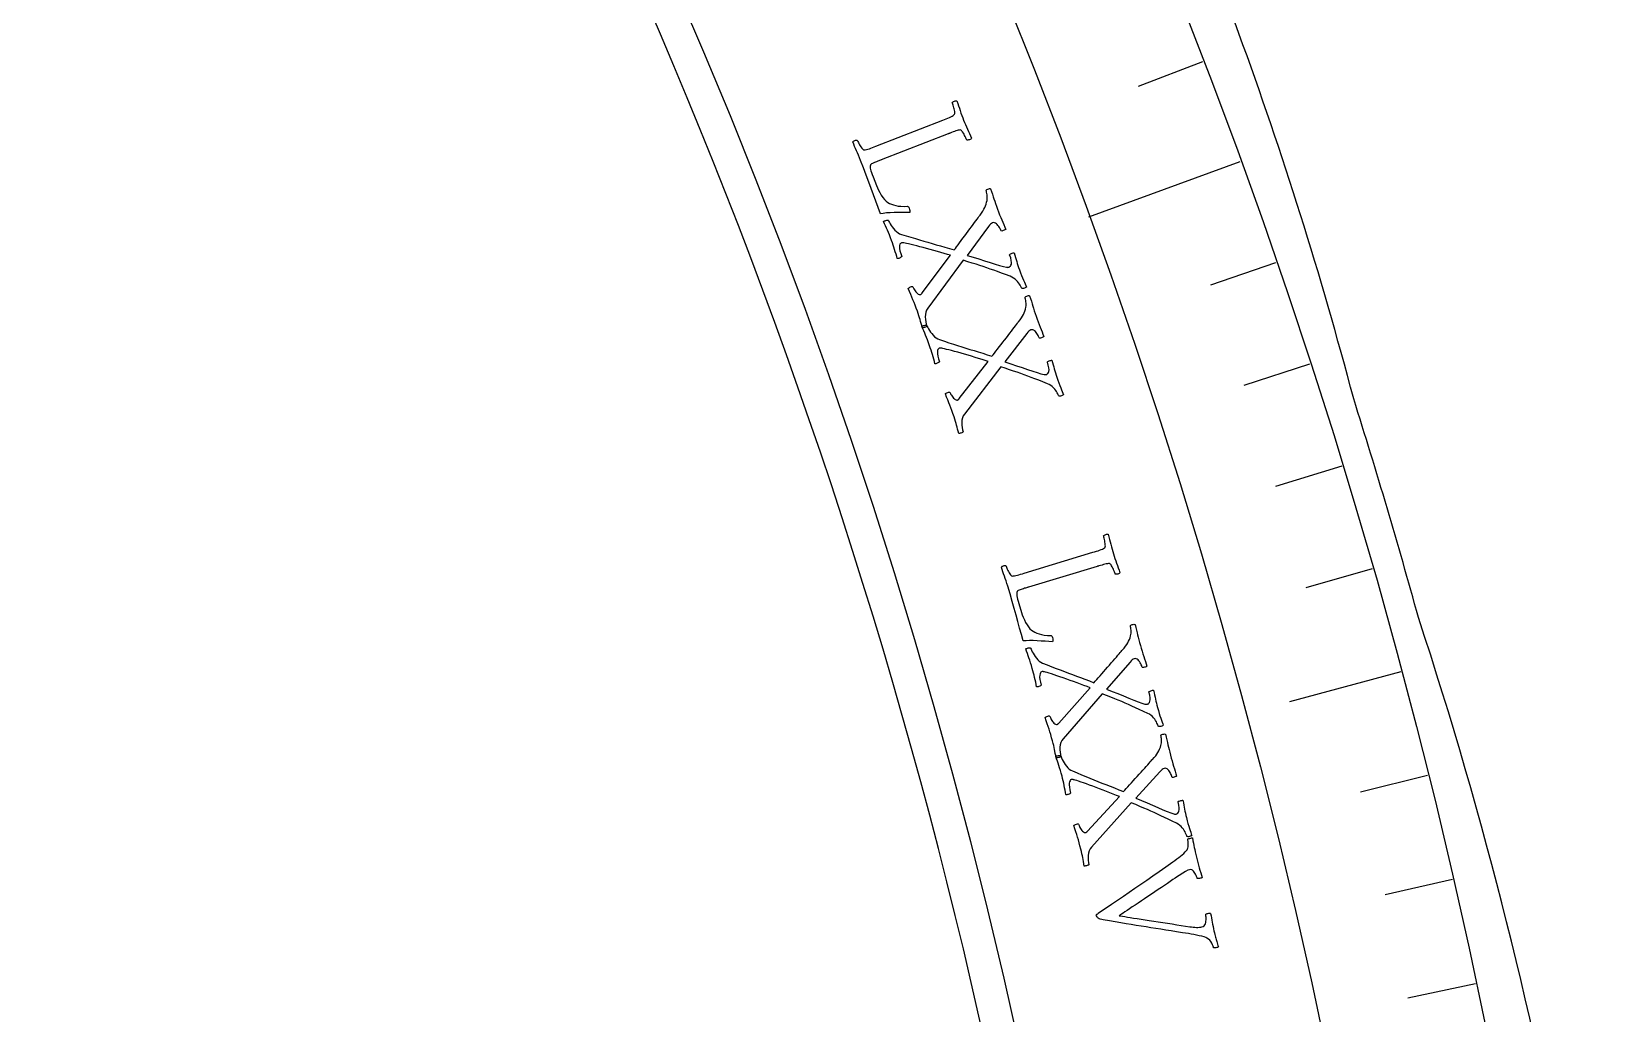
# Model space of a CAD drawing. Header units: millimetres. Extents: x -76 to 76, y -76 to 86.
# Drawn here: x 56.14 to 75.61, y 15.36 to 27.47 of the extents above; entities that cross this region are included whole.
import ezdxf

# ---------------------------------------------------------------- set-up
doc = ezdxf.new("R2010")
doc.units = ezdxf.units.MM
for name, color, linetype in [('CUT_INNER', 6, 'Continuous'), ('CUT_OUTER', 1, 'Continuous'), ('ENGRAVE', 7, 'Continuous'), ('ENGRAVE_FINE', 8, 'Continuous'), ('TEXT', 5, 'Continuous')]:
    doc.layers.add(name, color=color, linetype=linetype)

msp = doc.modelspace()

# ---------------------------------------------------------------- linework, layer by layer
at = {"layer": 'CUT_INNER'}
for centre, radius, start, end in [((0.0001, -0.0002), 69.5399, 92.274707, 357.539245), ((0.0006, 0.0002), 69.5394, 357.538874, 87.725814)]:
    msp.add_arc(centre, radius, start, end, dxfattribs=at)
at = {"layer": 'CUT_OUTER'}
for centre, radius, start, end in [((22.9455, 9.8522), 51.2104, 14.80539, 25.38072), ((0.3681, 0.1103), 75.6158, 15.438981, 17.571434), ((21.7456, 3.2708), 54.2327, 9.97175, 18.23395)]:
    msp.add_arc(centre, radius, start, end, dxfattribs=at)
at = {"layer": 'ENGRAVE'}
for points in [[(71.0524, 25.861), (69.1827, 25.1805)], [(73.036, 19.5699), (71.6632, 19.2021)]]:
    msp.add_lwpolyline(points, dxfattribs=at)
for radius in [75.6124, 73.6227, 69.9276]:
    msp.add_circle((0, 0), radius, dxfattribs=at)
at = {"layer": 'ENGRAVE_FINE'}
for points in [[(70.5903, 27.0971), (69.7942, 26.7915)], [(71.4929, 24.617), (70.6867, 24.3394)], [(71.9117, 23.3655), (71.1007, 23.102)], [(72.3085, 22.1069), (71.493, 21.8576)], [(72.6833, 20.8416), (71.8636, 20.6066)], [(73.3664, 18.2923), (72.539, 18.086)], [(73.6745, 17.0091), (72.8436, 16.8173)], [(73.9601, 15.7207), (73.126, 15.5434)]]:
    msp.add_lwpolyline(points, dxfattribs=at)
at = {"layer": 'TEXT'}
for points in [[(66.6258, 25.8861), (66.6236, 25.8852), (66.6209, 25.8841), (66.6176, 25.8829), (66.6139, 25.8814), (66.6043, 25.8777), (66.5934, 25.8735), (66.581, 25.8687), (66.5674, 25.8633), (66.5534, 25.8578), (66.5401, 25.8522), (66.5275, 25.8466), (66.5156, 25.841), (66.5055, 25.8356), (66.498, 25.8307), (66.4931, 25.8263), (66.491, 25.8223), (66.4887, 25.8095), (66.4883, 25.796), (66.4897, 25.782), (66.4929, 25.7674), (66.4979, 25.7506), (66.5049, 25.7298), (66.5138, 25.7051), (66.5246, 25.6765), (66.5664, 25.5679), (66.5781, 25.5399), (66.5919, 25.5111), (66.6078, 25.4816), (66.6259, 25.4513), (66.6453, 25.4227), (66.6652, 25.3981), (66.6858, 25.3775), (66.7069, 25.361), (66.7277, 25.3489), (66.7508, 25.3383), (66.7761, 25.3293), (66.8037, 25.3218), (66.8342, 25.3163), (66.8683, 25.3131), (66.9061, 25.3123), (66.9476, 25.3139), (66.954, 25.3126), (66.9599, 25.3083), (66.9652, 25.301), (66.97, 25.2906), (66.9755, 25.2739), (66.9783, 25.2596), (66.9785, 25.2478), (66.9761, 25.2384), (66.9303, 25.2374), (66.8831, 25.2365), (66.8344, 25.2357), (66.7842, 25.2351), (66.7354, 25.2337), (66.691, 25.2307), (66.6508, 25.2261), (66.615, 25.2198), (66.5857, 25.2978), (66.5569, 25.3757), (66.5286, 25.4536), (66.5008, 25.5313), (66.472, 25.6114), (66.4407, 25.6962), (66.4068, 25.7857), (66.3705, 25.8798), (66.3576, 25.9124), (66.345, 25.943), (66.3326, 25.9718), (66.3206, 25.9988), (66.3088, 26.0251), (66.2971, 26.052), (66.2856, 26.0796), (66.2743, 26.1078), (66.2777, 26.113), (66.283, 26.1177), (66.2902, 26.1219), (66.2993, 26.1256), (66.3087, 26.1284), (66.317, 26.13), (66.3239, 26.1304), (66.3297, 26.1296), (66.3327, 26.1225), (66.337, 26.1131), (66.3427, 26.1014), (66.3497, 26.0874), (66.3576, 26.0726), (66.366, 26.0583), (66.3748, 26.0447), (66.3842, 26.0316), (66.3932, 26.0206), (66.4012, 26.013), (66.4081, 26.0088), (66.4139, 26.0081), (66.4281, 26.0096), (66.4436, 26.0126), (66.4605, 26.0171), (66.4788, 26.0232), (66.4981, 26.0303), (66.5182, 26.0378), (66.5389, 26.0457), (66.5603, 26.054), (67.3857, 26.3771), (67.4071, 26.3856), (67.4279, 26.3939), (67.448, 26.4021), (67.4674, 26.4102), (67.4854, 26.4184), (67.5012, 26.4267), (67.5148, 26.4351), (67.5263, 26.4437), (67.5308, 26.4485), (67.5332, 26.4565), (67.5336, 26.4676), (67.5319, 26.4817), (67.5289, 26.4975), (67.5254, 26.5136), (67.5214, 26.5298), (67.5168, 26.5463), (67.5123, 26.5616), (67.5084, 26.5742), (67.5051, 26.5842), (67.5024, 26.5916), (67.5061, 26.5961), (67.5114, 26.6006), (67.5185, 26.6051), (67.5273, 26.6095), (67.5365, 26.613), (67.5446, 26.6148), (67.5517, 26.615), (67.5578, 26.6134), (67.5685, 26.583), (67.579, 26.5528), (67.5893, 26.5229), (67.5993, 26.4931), (67.6094, 26.4636), (67.6197, 26.4346), (67.6303, 26.4059), (67.6411, 26.3776), (67.6525, 26.3487), (67.6642, 26.3204), (67.6761, 26.2926), (67.6882, 26.2653), (67.7004, 26.2379), (67.7128, 26.2099), (67.7253, 26.1811), (67.7378, 26.1517), (67.7345, 26.1464), (67.7292, 26.1417), (67.722, 26.1375), (67.7128, 26.1339), (67.7033, 26.1312), (67.6951, 26.1297), (67.6881, 26.1294), (67.6823, 26.1303), (67.6793, 26.1375), (67.675, 26.147), (67.6693, 26.159), (67.6623, 26.1733), (67.6545, 26.1884), (67.6465, 26.203), (67.6384, 26.2168), (67.63, 26.23), (67.6218, 26.2413), (67.614, 26.2492), (67.6067, 26.2539), (67.5997, 26.2552), (67.588, 26.2538), (67.5751, 26.2511), (67.5609, 26.2473), (67.5455, 26.2422), (67.5291, 26.2364), (67.512, 26.2301), (67.4942, 26.2234), (67.4758, 26.2163), (67.4728, 26.2151), (67.4698, 26.214), (67.4669, 26.2128), (67.4639, 26.2117), (67.4609, 26.2105), (67.4579, 26.2094), (67.455, 26.2082), (67.452, 26.2071)], [(68.0595, 25.2783), (68.0729, 25.2428), (68.0861, 25.2089), (68.0991, 25.1767), (68.1119, 25.1461), (68.1245, 25.1164), (68.1368, 25.0869), (68.1489, 25.0577), (68.1608, 25.0286), (68.1565, 25.025), (68.1499, 25.0212), (68.1412, 25.0171), (68.1304, 25.0129), (68.1197, 25.0095), (68.1117, 25.0083), (68.1062, 25.0092), (68.1035, 25.0121), (68.1002, 25.02), (68.0957, 25.0294), (68.0899, 25.0403), (68.0829, 25.0527), (68.0748, 25.0655), (68.0658, 25.0774), (68.0561, 25.0885), (68.0456, 25.0986), (68.0344, 25.1065), (68.0227, 25.1108), (68.0105, 25.1115), (67.9977, 25.1085), (67.9865, 25.1026), (67.9746, 25.0931), (67.962, 25.0798), (67.9489, 25.063), (67.6851, 24.7082), (67.7591, 24.6856), (67.8309, 24.6634), (67.9007, 24.6414), (67.9683, 24.6197), (68.031, 24.5999), (68.0859, 24.5835), (68.1331, 24.5706), (68.1725, 24.5611), (68.1785, 24.5602), (68.1843, 24.5599), (68.1898, 24.5602), (68.1951, 24.5612), (68.1997, 24.5624), (68.2034, 24.5633), (68.2059, 24.564), (68.2075, 24.5645), (68.2142, 24.5686), (68.2203, 24.576), (68.2258, 24.5866), (68.2307, 24.6003), (68.2329, 24.619), (68.2301, 24.6442), (68.2225, 24.6759), (68.2099, 24.7141), (68.2112, 24.7177), (68.2154, 24.7216), (68.2224, 24.7257), (68.2323, 24.7303), (68.2429, 24.7343), (68.2521, 24.7372), (68.26, 24.7388), (68.2664, 24.7392), (68.2748, 24.7099), (68.2827, 24.6824), (68.2902, 24.6565), (68.2971, 24.6323), (68.3042, 24.6085), (68.3121, 24.5836), (68.3208, 24.5577), (68.3302, 24.5309), (68.3438, 24.494), (68.3567, 24.4603), (68.369, 24.4298), (68.3807, 24.4025), (68.3916, 24.3779), (68.4014, 24.3556), (68.4101, 24.3354), (68.4178, 24.3174), (68.4137, 24.3138), (68.4079, 24.3102), (68.4006, 24.3063), (68.3915, 24.3023), (68.3821, 24.2992), (68.3734, 24.2979), (68.3654, 24.2984), (68.3583, 24.3008), (68.356, 24.3062), (68.352, 24.3143), (68.3464, 24.3251), (68.3392, 24.3385), (68.3302, 24.3535), (68.3194, 24.3686), (68.3069, 24.384), (68.2926, 24.3996), (68.2765, 24.4145), (68.2585, 24.4277), (68.2388, 24.4393), (68.2173, 24.4492), (68.1607, 24.4698), (68.1081, 24.4891), (68.0593, 24.507), (68.0144, 24.5235), (67.9713, 24.5391), (67.9282, 24.5542), (67.8849, 24.5688), (67.8415, 24.5829), (67.796, 24.5973), (67.7464, 24.6127), (67.6928, 24.6292), (67.6351, 24.6467), (67.1981, 24.0547), (67.1842, 24.0319), (67.1747, 24.0064), (67.1695, 23.9783), (67.1686, 23.9475), (67.1708, 23.9164), (67.1748, 23.8874), (67.1806, 23.8604), (67.1882, 23.8354), (67.1842, 23.8312), (67.1782, 23.8271), (67.1701, 23.8233), (67.1599, 23.8198), (67.1498, 23.8169), (67.1419, 23.8148), (67.1363, 23.8137), (67.1328, 23.8136), (67.1249, 23.8421), (67.1175, 23.8687), (67.1107, 23.8932), (67.1044, 23.9156), (67.0979, 23.9381), (67.0902, 23.9627), (67.0812, 23.9894), (67.0711, 24.0182), (67.0568, 24.0576), (67.043, 24.0943), (67.0297, 24.1282), (67.017, 24.1594), (67.0041, 24.1904), (66.99, 24.2241), (66.9749, 24.2602), (66.9586, 24.299), (66.9624, 24.3043), (66.9685, 24.3093), (66.9769, 24.314), (66.9877, 24.3185), (66.9984, 24.3218), (67.0064, 24.3231), (67.0118, 24.3222), (67.0146, 24.3193), (67.0175, 24.3125), (67.0218, 24.3042), (67.0275, 24.2942), (67.0346, 24.2827), (67.0429, 24.2707), (67.0518, 24.2594), (67.0615, 24.2487), (67.072, 24.2388), (67.0826, 24.2308), (67.0927, 24.226), (67.1024, 24.2245), (67.1116, 24.2261), (67.1137, 24.2271), (67.1161, 24.2286), (67.1187, 24.2306), (67.1215, 24.2331), (67.1243, 24.2358), (67.1266, 24.2386), (67.1285, 24.2413), (67.13, 24.244), (67.4812, 24.7087), (67.4432, 24.7202), (67.4033, 24.732), (67.3615, 24.7441), (67.3177, 24.7564), (67.2731, 24.7687), (67.2291, 24.7808), (67.1856, 24.7926), (67.1427, 24.8041), (67.1012, 24.8149), (67.0625, 24.8248), (67.0263, 24.8336), (66.9928, 24.8414), (66.9632, 24.8481), (66.9385, 24.8535), (66.9188, 24.8576), (66.9042, 24.8605), (66.9015, 24.8608), (66.8982, 24.8611), (66.8944, 24.8615), (66.89, 24.862), (66.8852, 24.8622), (66.8804, 24.8618), (66.8755, 24.8608), (66.8706, 24.8593), (66.8626, 24.8539), (66.8565, 24.8445), (66.8524, 24.8309), (66.8502, 24.8133), (66.851, 24.7911), (66.8559, 24.7636), (66.8649, 24.7308), (66.8779, 24.6927), (66.874, 24.6883), (66.8682, 24.6838), (66.8603, 24.6793), (66.8505, 24.6748), (66.8408, 24.6709), (66.833, 24.6686), (66.8272, 24.6676), (66.8235, 24.6682), (66.8155, 24.6958), (66.8073, 24.7236), (66.7988, 24.7516), (66.7901, 24.7798), (66.7812, 24.8079), (66.772, 24.8356), (66.7624, 24.8629), (66.7526, 24.8898), (66.7389, 24.926), (66.7258, 24.9594), (66.7133, 24.9898), (66.7015, 25.0174), (66.6898, 25.0438), (66.6778, 25.0706), (66.6655, 25.0979), (66.6529, 25.1256), (66.6579, 25.1293), (66.6647, 25.1326), (66.6732, 25.1356), (66.6833, 25.1382), (66.6932, 25.1403), (66.701, 25.1418), (66.7066, 25.1425), (66.71, 25.1426), (66.7127, 25.1368), (66.7178, 25.1272), (66.7254, 25.1139), (66.7353, 25.0968), (66.7473, 25.0777), (66.761, 25.0584), (66.7766, 25.0389), (66.7939, 25.0193), (66.8125, 25.0012), (66.832, 24.9864), (66.8524, 24.9749), (66.8737, 24.9666), (66.9339, 24.9482), (66.9914, 24.9308), (67.0463, 24.9143), (67.0985, 24.8987), (67.1495, 24.8837), (67.2006, 24.8688), (67.2517, 24.8541), (67.3029, 24.8395), (67.3552, 24.8245), (67.4097, 24.8087), (67.4662, 24.7921), (67.5249, 24.7747), (67.5396, 24.7935), (67.5558, 24.8147), (67.5735, 24.8384), (67.5927, 24.8644), (67.613, 24.8919), (67.6337, 24.9199), (67.655, 24.9485), (67.6768, 24.9775), (67.6985, 25.0063), (67.7193, 25.0342), (67.7393, 25.0613), (67.7585, 25.0876), (67.7764, 25.1122), (67.7926, 25.1345), (67.8072, 25.1545), (67.8201, 25.1722), (67.8306, 25.1866), (67.8381, 25.1969), (67.8426, 25.2031), (67.8441, 25.2052), (67.8627, 25.2302), (67.8787, 25.2538), (67.8921, 25.2761), (67.9029, 25.297), (67.9118, 25.3177), (67.9194, 25.3395), (67.9257, 25.3625), (67.9307, 25.3866), (67.9331, 25.4029), (67.934, 25.4196), (67.9334, 25.4369), (67.9314, 25.4546), (67.9285, 25.4714), (67.9256, 25.486), (67.9224, 25.4984), (67.9191, 25.5086), (67.9192, 25.5127), (67.9228, 25.5169), (67.9297, 25.5212), (67.9399, 25.5256), (67.951, 25.5292), (67.9606, 25.5311), (67.9685, 25.5312), (67.9748, 25.5295), (67.9869, 25.4941), (67.9978, 25.4614), (68.0076, 25.4312), (68.0163, 25.4036), (68.0251, 25.376), (68.0352, 25.346), (68.0467, 25.3134), (68.0595, 25.2783)], [(68.5358, 23.9569), (68.5485, 23.9211), (68.5611, 23.887), (68.5734, 23.8545), (68.5856, 23.8237), (68.5976, 23.7938), (68.6094, 23.7641), (68.6209, 23.7346), (68.6322, 23.7053), (68.6278, 23.7018), (68.6212, 23.6981), (68.6125, 23.6942), (68.6015, 23.6902), (68.5908, 23.687), (68.5827, 23.686), (68.5773, 23.6869), (68.5746, 23.69), (68.5715, 23.6979), (68.5672, 23.7073), (68.5616, 23.7184), (68.5548, 23.731), (68.5469, 23.7439), (68.5382, 23.756), (68.5287, 23.7672), (68.5184, 23.7776), (68.5073, 23.7857), (68.4957, 23.7902), (68.4835, 23.7911), (68.4708, 23.7884), (68.4594, 23.7827), (68.4473, 23.7734), (68.4345, 23.7604), (68.421, 23.7438), (68.1504, 23.3941), (68.2239, 23.3702), (68.2953, 23.3465), (68.3647, 23.3232), (68.4319, 23.3003), (68.4942, 23.2792), (68.5488, 23.2618), (68.5957, 23.2479), (68.6349, 23.2377), (68.6409, 23.2366), (68.6466, 23.2362), (68.6522, 23.2365), (68.6575, 23.2373), (68.6622, 23.2384), (68.6658, 23.2393), (68.6684, 23.24), (68.6699, 23.2404), (68.6767, 23.2444), (68.6829, 23.2516), (68.6886, 23.2621), (68.6938, 23.2758), (68.6964, 23.2944), (68.6941, 23.3196), (68.6871, 23.3515), (68.6752, 23.3899), (68.6766, 23.3935), (68.6809, 23.3973), (68.688, 23.4013), (68.698, 23.4056), (68.7087, 23.4095), (68.7179, 23.4122), (68.7258, 23.4136), (68.7322, 23.4139), (68.74, 23.3845), (68.7474, 23.3568), (68.7544, 23.3308), (68.7609, 23.3065), (68.7675, 23.2825), (68.7749, 23.2575), (68.7831, 23.2315), (68.792, 23.2044), (68.8048, 23.1672), (68.8171, 23.1333), (68.8288, 23.1026), (68.84, 23.0751), (68.8504, 23.0503), (68.8597, 23.0277), (68.8681, 23.0074), (68.8754, 22.9892), (68.8712, 22.9858), (68.8654, 22.9822), (68.858, 22.9785), (68.8489, 22.9747), (68.8394, 22.9718), (68.8306, 22.9706), (68.8227, 22.9713), (68.8156, 22.9738), (68.8134, 22.9793), (68.8096, 22.9874), (68.8042, 22.9983), (68.7972, 23.0119), (68.7885, 23.027), (68.7781, 23.0424), (68.7658, 23.058), (68.7518, 23.0739), (68.736, 23.0891), (68.7183, 23.1027), (68.6988, 23.1146), (68.6775, 23.1249), (68.6214, 23.1466), (68.5691, 23.1669), (68.5207, 23.1857), (68.4761, 23.2031), (68.4333, 23.2196), (68.3905, 23.2355), (68.3475, 23.2509), (68.3043, 23.2659), (68.2591, 23.2811), (68.2099, 23.2975), (68.1566, 23.3151), (68.0992, 23.3337), (67.6508, 22.7502), (67.6366, 22.7277), (67.6265, 22.7024), (67.6208, 22.6744), (67.6194, 22.6436), (67.6209, 22.6125), (67.6244, 22.5834), (67.6296, 22.5563), (67.6367, 22.5312), (67.6327, 22.527), (67.6266, 22.5231), (67.6184, 22.5194), (67.6082, 22.5161), (67.598, 22.5134), (67.5901, 22.5115), (67.5844, 22.5105), (67.5809, 22.5104), (67.5735, 22.5391), (67.5667, 22.5658), (67.5603, 22.5904), (67.5545, 22.613), (67.5484, 22.6356), (67.5412, 22.6603), (67.5328, 22.6872), (67.5232, 22.7162), (67.5097, 22.7559), (67.4966, 22.7928), (67.484, 22.827), (67.4719, 22.8584), (67.4595, 22.8897), (67.4461, 22.9236), (67.4317, 22.96), (67.4162, 22.9991), (67.42, 23.0043), (67.4262, 23.0092), (67.4347, 23.0138), (67.4456, 23.0181), (67.4564, 23.0212), (67.4644, 23.0222), (67.4698, 23.0213), (67.4725, 23.0183), (67.4753, 23.0115), (67.4794, 23.003), (67.4849, 22.993), (67.4919, 22.9813), (67.4999, 22.9692), (67.5086, 22.9577), (67.5181, 22.9469), (67.5283, 22.9367), (67.5388, 22.9285), (67.5488, 22.9236), (67.5585, 22.9218), (67.5677, 22.9233), (67.5698, 22.9242), (67.5722, 22.9256), (67.5749, 22.9276), (67.5778, 22.93), (67.5806, 22.9327), (67.5829, 22.9354), (67.5849, 22.9381), (67.5864, 22.9408), (67.9466, 23.3986), (67.9088, 23.4109), (67.8692, 23.4235), (67.8275, 23.4363), (67.784, 23.4495), (67.7397, 23.4627), (67.6959, 23.4756), (67.6527, 23.4882), (67.6099, 23.5005), (67.5687, 23.5122), (67.5302, 23.5228), (67.4942, 23.5323), (67.4609, 23.5408), (67.4313, 23.548), (67.4068, 23.5539), (67.3872, 23.5584), (67.3726, 23.5615), (67.3699, 23.5619), (67.3667, 23.5623), (67.3628, 23.5628), (67.3584, 23.5633), (67.3537, 23.5636), (67.3489, 23.5633), (67.344, 23.5625), (67.339, 23.561), (67.3309, 23.5558), (67.3246, 23.5464), (67.3203, 23.533), (67.3177, 23.5155), (67.3181, 23.4932), (67.3225, 23.4656), (67.3308, 23.4326), (67.3431, 23.3943), (67.3391, 23.3899), (67.3332, 23.3856), (67.3252, 23.3812), (67.3154, 23.3769), (67.3055, 23.3733), (67.2977, 23.371), (67.2919, 23.3702), (67.2882, 23.3708), (67.2808, 23.3986), (67.2731, 23.4265), (67.2652, 23.4547), (67.257, 23.483), (67.2486, 23.5113), (67.2399, 23.5392), (67.2309, 23.5667), (67.2216, 23.5938), (67.2086, 23.6303), (67.1961, 23.6639), (67.1843, 23.6946), (67.173, 23.7224), (67.1618, 23.749), (67.1503, 23.776), (67.1385, 23.8035), (67.1265, 23.8315), (67.1316, 23.8351), (67.1384, 23.8383), (67.1469, 23.8411), (67.1571, 23.8435), (67.1671, 23.8454), (67.1749, 23.8467), (67.1805, 23.8474), (67.184, 23.8474), (67.1865, 23.8415), (67.1915, 23.8318), (67.1987, 23.8183), (67.2083, 23.801), (67.2199, 23.7817), (67.2333, 23.7622), (67.2484, 23.7424), (67.2654, 23.7225), (67.2836, 23.704), (67.3028, 23.6888), (67.323, 23.6769), (67.3442, 23.6683), (67.404, 23.6487), (67.4612, 23.6301), (67.5157, 23.6126), (67.5677, 23.596), (67.6183, 23.58), (67.6691, 23.5642), (67.7199, 23.5484), (67.7709, 23.5328), (67.8229, 23.5168), (67.877, 23.5), (67.9332, 23.4823), (67.9916, 23.4637), (68.0066, 23.4823), (68.0232, 23.5032), (68.0414, 23.5265), (68.0611, 23.5522), (68.0819, 23.5793), (68.1032, 23.6069), (68.125, 23.635), (68.1473, 23.6635), (68.1695, 23.6919), (68.1909, 23.7195), (68.2114, 23.7462), (68.2311, 23.7721), (68.2495, 23.7964), (68.2662, 23.8184), (68.2811, 23.8381), (68.2943, 23.8555), (68.3051, 23.8697), (68.3128, 23.8798), (68.3175, 23.8859), (68.319, 23.888), (68.3381, 23.9126), (68.3546, 23.936), (68.3684, 23.958), (68.3796, 23.9786), (68.3888, 23.9992), (68.3969, 24.0209), (68.4036, 24.0437), (68.4091, 24.0677), (68.4118, 24.0839), (68.413, 24.1007), (68.4128, 24.1179), (68.4111, 24.1357), (68.4086, 24.1525), (68.4059, 24.1672), (68.403, 24.1797), (68.3998, 24.1899), (68.4001, 24.194), (68.4037, 24.1981), (68.4107, 24.2023), (68.421, 24.2065), (68.4322, 24.2099), (68.4418, 24.2116), (68.4497, 24.2115), (68.4559, 24.2097), (68.4673, 24.1741), (68.4776, 24.1411), (68.4868, 24.1108), (68.495, 24.083), (68.5033, 24.0553), (68.5128, 24.0251), (68.5237, 23.9923), (68.5358, 23.9569)], [(68.4408, 20.6142), (68.4385, 20.6135), (68.4357, 20.6127), (68.4324, 20.6117), (68.4286, 20.6105), (68.4187, 20.6076), (68.4075, 20.6042), (68.3948, 20.6004), (68.3807, 20.5961), (68.3663, 20.5916), (68.3527, 20.5871), (68.3397, 20.5825), (68.3274, 20.5778), (68.3169, 20.5733), (68.309, 20.569), (68.3038, 20.5649), (68.3014, 20.5612), (68.2982, 20.5485), (68.2967, 20.5352), (68.297, 20.5211), (68.299, 20.5063), (68.3027, 20.4891), (68.308, 20.4679), (68.315, 20.4426), (68.3236, 20.4132), (68.3568, 20.3016), (68.3663, 20.2728), (68.3778, 20.243), (68.3913, 20.2124), (68.407, 20.1808), (68.4241, 20.1507), (68.4421, 20.1246), (68.461, 20.1025), (68.4807, 20.0844), (68.5005, 20.0707), (68.5227, 20.0584), (68.5472, 20.0474), (68.5741, 20.0378), (68.6041, 20.0299), (68.6379, 20.0241), (68.6755, 20.0204), (68.717, 20.0187), (68.7233, 20.0169), (68.7288, 20.0122), (68.7336, 20.0044), (68.7375, 19.9937), (68.7417, 19.9766), (68.7434, 19.9622), (68.7426, 19.9504), (68.7395, 19.9412), (68.6938, 19.9437), (68.6466, 19.9466), (68.598, 19.9496), (68.548, 19.9529), (68.4992, 19.9553), (68.4547, 19.9558), (68.4143, 19.9543), (68.3781, 19.9508), (68.355, 20.0309), (68.3323, 20.1108), (68.3101, 20.1906), (68.2885, 20.2703), (68.266, 20.3524), (68.2414, 20.4394), (68.2147, 20.5312), (68.1858, 20.6279), (68.1754, 20.6614), (68.1652, 20.6929), (68.1552, 20.7226), (68.1453, 20.7504), (68.1355, 20.7775), (68.126, 20.8053), (68.1167, 20.8336), (68.1076, 20.8626), (68.1114, 20.8676), (68.117, 20.8719), (68.1245, 20.8755), (68.1339, 20.8784), (68.1436, 20.8805), (68.1519, 20.8814), (68.1589, 20.8813), (68.1645, 20.8801), (68.167, 20.8728), (68.1706, 20.8631), (68.1753, 20.851), (68.1812, 20.8365), (68.1879, 20.8211), (68.1952, 20.8062), (68.2029, 20.7919), (68.2112, 20.7782), (68.2194, 20.7665), (68.2267, 20.7583), (68.2333, 20.7536), (68.2391, 20.7524), (68.2533, 20.7527), (68.269, 20.7545), (68.2862, 20.7578), (68.3049, 20.7624), (68.3247, 20.768), (68.3453, 20.7739), (68.3666, 20.7801), (68.3886, 20.7868), (69.2366, 21.0445), (69.2587, 21.0513), (69.28, 21.058), (69.3007, 21.0646), (69.3207, 21.0712), (69.3393, 21.0779), (69.3557, 21.0849), (69.3699, 21.0923), (69.382, 21.0999), (69.3868, 21.1044), (69.3899, 21.1122), (69.3911, 21.1232), (69.3905, 21.1374), (69.3888, 21.1534), (69.3865, 21.1697), (69.3838, 21.1862), (69.3805, 21.203), (69.3772, 21.2186), (69.3743, 21.2315), (69.3718, 21.2417), (69.3697, 21.2492), (69.3737, 21.2535), (69.3794, 21.2575), (69.3868, 21.2614), (69.396, 21.2652), (69.4054, 21.268), (69.4136, 21.2692), (69.4207, 21.2687), (69.4266, 21.2667), (69.435, 21.2356), (69.4431, 21.2047), (69.451, 21.174), (69.4587, 21.1435), (69.4664, 21.1134), (69.4744, 21.0836), (69.4827, 21.0542), (69.4913, 21.0251), (69.5004, 20.9955), (69.5099, 20.9663), (69.5196, 20.9376), (69.5295, 20.9095), (69.5396, 20.8812), (69.5497, 20.8523), (69.5599, 20.8227), (69.5701, 20.7924), (69.5664, 20.7874), (69.5607, 20.7831), (69.5532, 20.7795), (69.5438, 20.7766), (69.5341, 20.7746), (69.5258, 20.7738), (69.5188, 20.774), (69.5131, 20.7753), (69.5107, 20.7827), (69.5071, 20.7926), (69.5024, 20.805), (69.4965, 20.8198), (69.4899, 20.8355), (69.4831, 20.8506), (69.476, 20.865), (69.4688, 20.8789), (69.4615, 20.8907), (69.4543, 20.8992), (69.4473, 20.9045), (69.4405, 20.9063), (69.4288, 20.9058), (69.4157, 20.9042), (69.4012, 20.9014), (69.3854, 20.8976), (69.3686, 20.893), (69.3511, 20.8881), (69.3329, 20.8828), (69.3139, 20.8772), (69.3108, 20.8763), (69.3078, 20.8753), (69.3047, 20.8744), (69.3017, 20.8735), (69.2986, 20.8726), (69.2956, 20.8717), (69.2925, 20.8707), (69.2895, 20.8698)], [(69.8228, 19.8965), (69.8334, 19.8601), (69.8439, 19.8253), (69.8543, 19.7921), (69.8647, 19.7606), (69.8749, 19.7301), (69.8849, 19.6997), (69.8947, 19.6696), (69.9043, 19.6397), (69.8997, 19.6365), (69.8929, 19.6332), (69.8839, 19.6298), (69.8727, 19.6264), (69.8618, 19.6239), (69.8537, 19.6233), (69.8484, 19.6246), (69.8458, 19.6278), (69.8432, 19.6358), (69.8394, 19.6455), (69.8345, 19.6569), (69.8285, 19.6699), (69.8214, 19.6832), (69.8134, 19.6958), (69.8046, 19.7076), (69.7949, 19.7185), (69.7843, 19.7273), (69.773, 19.7325), (69.7608, 19.7341), (69.7479, 19.7321), (69.7362, 19.7271), (69.7236, 19.7185), (69.7101, 19.7063), (69.6956, 19.6905), (69.405, 19.3573), (69.477, 19.3291), (69.5469, 19.3013), (69.6147, 19.274), (69.6805, 19.2471), (69.7414, 19.2225), (69.7949, 19.2018), (69.841, 19.1852), (69.8795, 19.1727), (69.8854, 19.1713), (69.8911, 19.1706), (69.8967, 19.1705), (69.902, 19.1711), (69.9068, 19.1719), (69.9104, 19.1725), (69.9131, 19.173), (69.9146, 19.1734), (69.9216, 19.177), (69.9283, 19.1838), (69.9346, 19.1939), (69.9406, 19.2073), (69.9442, 19.2257), (69.9434, 19.2511), (69.9383, 19.2833), (69.9287, 19.3224), (69.9303, 19.3258), (69.9348, 19.3293), (69.9421, 19.333), (69.9523, 19.3367), (69.9632, 19.3399), (69.9726, 19.342), (69.9805, 19.343), (69.987, 19.3429), (69.9931, 19.3131), (69.9988, 19.285), (70.0042, 19.2586), (70.0093, 19.234), (70.0145, 19.2097), (70.0204, 19.1843), (70.0271, 19.1578), (70.0344, 19.1303), (70.045, 19.0924), (70.0552, 19.0578), (70.0651, 19.0265), (70.0747, 18.9984), (70.0836, 18.973), (70.0917, 18.95), (70.0988, 18.9292), (70.105, 18.9106), (70.1007, 18.9074), (70.0947, 18.9042), (70.087, 18.9009), (70.0777, 18.8977), (70.068, 18.8953), (70.0593, 18.8946), (70.0514, 18.8958), (70.0444, 18.8987), (70.0426, 18.9043), (70.0393, 18.9127), (70.0345, 18.9239), (70.0283, 18.9379), (70.0205, 18.9534), (70.011, 18.9694), (69.9997, 18.9857), (69.9866, 19.0024), (69.9717, 19.0185), (69.9549, 19.033), (69.9361, 19.0461), (69.9154, 19.0577), (69.8607, 19.0826), (69.8097, 19.1059), (69.7624, 19.1276), (69.7189, 19.1475), (69.6772, 19.1665), (69.6354, 19.1849), (69.5933, 19.2028), (69.5512, 19.2203), (69.5069, 19.2382), (69.4587, 19.2574), (69.4066, 19.278), (69.3504, 19.3), (68.8686, 18.7438), (68.853, 18.7221), (68.8415, 18.6975), (68.8341, 18.6699), (68.8309, 18.6392), (68.8306, 18.6081), (68.8323, 18.5788), (68.836, 18.5515), (68.8416, 18.526), (68.8373, 18.522), (68.831, 18.5185), (68.8226, 18.5153), (68.8122, 18.5126), (68.8019, 18.5105), (68.7939, 18.509), (68.7882, 18.5084), (68.7847, 18.5085), (68.779, 18.5376), (68.7737, 18.5646), (68.7688, 18.5896), (68.7644, 18.6125), (68.7596, 18.6354), (68.7538, 18.6605), (68.747, 18.6878), (68.7392, 18.7173), (68.728, 18.7578), (68.7171, 18.7954), (68.7065, 18.8302), (68.6962, 18.8623), (68.6857, 18.8943), (68.6743, 18.9289), (68.6621, 18.9661), (68.6489, 19.006), (68.653, 19.011), (68.6595, 19.0155), (68.6683, 19.0196), (68.6794, 19.0232), (68.6903, 19.0257), (68.6984, 19.0263), (68.7037, 19.025), (68.7063, 19.0219), (68.7086, 19.0149), (68.7122, 19.0063), (68.7172, 18.9959), (68.7234, 18.9838), (68.7307, 18.9712), (68.7387, 18.9593), (68.7476, 18.9479), (68.7572, 18.9372), (68.7671, 18.9284), (68.7769, 18.9228), (68.7864, 18.9205), (68.7957, 18.9214), (68.7979, 18.9222), (68.8004, 18.9235), (68.8031, 18.9253), (68.8061, 18.9276), (68.8091, 18.9301), (68.8116, 18.9327), (68.8138, 18.9353), (68.8155, 18.9378), (69.2018, 19.3737), (69.1649, 19.3882), (69.126, 19.4031), (69.0852, 19.4184), (69.0425, 19.4341), (68.9991, 19.4498), (68.9561, 19.4653), (68.9137, 19.4804), (68.8717, 19.4952), (68.8313, 19.5093), (68.7934, 19.5221), (68.7581, 19.5337), (68.7253, 19.5441), (68.6962, 19.5531), (68.672, 19.5604), (68.6527, 19.566), (68.6383, 19.57), (68.6357, 19.5705), (68.6325, 19.5711), (68.6287, 19.5718), (68.6243, 19.5727), (68.6196, 19.5732), (68.6148, 19.5732), (68.6098, 19.5726), (68.6048, 19.5715), (68.5964, 19.5667), (68.5896, 19.5578), (68.5845, 19.5446), (68.5809, 19.5273), (68.58, 19.505), (68.5827, 19.4772), (68.5891, 19.4438), (68.5991, 19.4049), (68.5949, 19.4007), (68.5887, 19.3967), (68.5805, 19.3928), (68.5704, 19.3891), (68.5604, 19.386), (68.5524, 19.3843), (68.5466, 19.3838), (68.543, 19.3846), (68.5371, 19.4127), (68.5311, 19.4411), (68.5248, 19.4697), (68.5184, 19.4985), (68.5117, 19.5272), (68.5046, 19.5555), (68.4972, 19.5835), (68.4895, 19.6111), (68.4787, 19.6483), (68.4682, 19.6826), (68.4582, 19.7139), (68.4485, 19.7423), (68.4389, 19.7695), (68.4291, 19.7972), (68.4189, 19.8254), (68.4085, 19.854), (68.4138, 19.8572), (68.4208, 19.86), (68.4295, 19.8623), (68.4398, 19.8642), (68.4499, 19.8655), (68.4577, 19.8663), (68.4634, 19.8667), (68.4668, 19.8665), (68.469, 19.8605), (68.4734, 19.8505), (68.4798, 19.8366), (68.4884, 19.8188), (68.4989, 19.7988), (68.5111, 19.7785), (68.525, 19.7579), (68.5408, 19.737), (68.5579, 19.7175), (68.5762, 19.7012), (68.5956, 19.6881), (68.6162, 19.6783), (68.6748, 19.6552), (68.7308, 19.6333), (68.7842, 19.6126), (68.8351, 19.593), (68.8848, 19.5741), (68.9345, 19.5553), (68.9843, 19.5366), (69.0343, 19.518), (69.0853, 19.499), (69.1383, 19.479), (69.1934, 19.4581), (69.2506, 19.4361), (69.2667, 19.4537), (69.2845, 19.4736), (69.3039, 19.4958), (69.3251, 19.5203), (69.3475, 19.5462), (69.3703, 19.5725), (69.3938, 19.5992), (69.4178, 19.6264), (69.4416, 19.6535), (69.4645, 19.6797), (69.4866, 19.7052), (69.5078, 19.7299), (69.5276, 19.753), (69.5455, 19.774), (69.5616, 19.7928), (69.5758, 19.8094), (69.5874, 19.823), (69.5957, 19.8327), (69.6006, 19.8385), (69.6023, 19.8404), (69.6228, 19.8639), (69.6406, 19.8862), (69.6557, 19.9074), (69.6681, 19.9274), (69.6785, 19.9473), (69.6878, 19.9685), (69.6959, 19.9909), (69.7028, 20.0145), (69.7064, 20.0306), (69.7086, 20.0472), (69.7094, 20.0645), (69.7088, 20.0823), (69.7072, 20.0993), (69.7054, 20.1141), (69.7032, 20.1267), (69.7007, 20.1371), (69.7012, 20.1411), (69.705, 20.1451), (69.7122, 20.1488), (69.7228, 20.1524), (69.7342, 20.1552), (69.7438, 20.1563), (69.7517, 20.1558), (69.7579, 20.1536), (69.7671, 20.1174), (69.7755, 20.0839), (69.7829, 20.053), (69.7894, 20.0248), (69.796, 19.9967), (69.8038, 19.9659), (69.8127, 19.9325), (69.8228, 19.8965)], [(70.1946, 18.5421), (70.2045, 18.5054), (70.2143, 18.4704), (70.2241, 18.4371), (70.2339, 18.4054), (70.2435, 18.3746), (70.2529, 18.3441), (70.2621, 18.3138), (70.2711, 18.2837), (70.2665, 18.2806), (70.2596, 18.2774), (70.2506, 18.2742), (70.2393, 18.271), (70.2284, 18.2687), (70.2203, 18.2683), (70.2149, 18.2697), (70.2125, 18.2729), (70.21, 18.281), (70.2064, 18.2908), (70.2017, 18.3022), (70.1959, 18.3153), (70.1891, 18.3288), (70.1814, 18.3415), (70.1728, 18.3535), (70.1633, 18.3646), (70.1529, 18.3736), (70.1416, 18.379), (70.1296, 18.3808), (70.1166, 18.3791), (70.1048, 18.3743), (70.092, 18.366), (70.0783, 18.354), (70.0635, 18.3385), (69.7665, 18.011), (69.8379, 17.9814), (69.9073, 17.9523), (69.9746, 17.9236), (70.0398, 17.8955), (70.1003, 17.8697), (70.1533, 17.848), (70.199, 17.8305), (70.2374, 17.8173), (70.2432, 17.8158), (70.2489, 17.8149), (70.2545, 17.8147), (70.2598, 17.8152), (70.2646, 17.8159), (70.2683, 17.8165), (70.2709, 17.817), (70.2724, 17.8173), (70.2795, 17.8207), (70.2863, 17.8275), (70.2928, 17.8374), (70.2991, 17.8507), (70.303, 17.869), (70.3028, 17.8944), (70.2982, 17.9267), (70.2894, 17.9659), (70.2911, 17.9694), (70.2956, 17.9728), (70.303, 17.9763), (70.3133, 17.9798), (70.3243, 17.9828), (70.3337, 17.9848), (70.3416, 17.9856), (70.3481, 17.9854), (70.3536, 17.9555), (70.3588, 17.9273), (70.3637, 17.9008), (70.3683, 17.876), (70.373, 17.8516), (70.3785, 17.8261), (70.3846, 17.7995), (70.3914, 17.7719), (70.4012, 17.7338), (70.4108, 17.699), (70.4201, 17.6675), (70.4291, 17.6392), (70.4376, 17.6137), (70.4451, 17.5905), (70.4519, 17.5695), (70.4577, 17.5509), (70.4533, 17.5477), (70.4473, 17.5446), (70.4395, 17.5415), (70.4302, 17.5384), (70.4205, 17.5362), (70.4117, 17.5358), (70.4038, 17.5371), (70.3969, 17.5401), (70.3952, 17.5457), (70.392, 17.5542), (70.3875, 17.5655), (70.3816, 17.5796), (70.3741, 17.5953), (70.3648, 17.6115), (70.3539, 17.628), (70.3411, 17.6449), (70.3265, 17.6613), (70.31, 17.6762), (70.2915, 17.6896), (70.271, 17.7016), (70.2168, 17.7276), (70.1662, 17.7519), (70.1194, 17.7744), (70.0763, 17.7952), (70.035, 17.8149), (69.9935, 17.8342), (69.9518, 17.8529), (69.91, 17.8712), (69.8661, 17.8899), (69.8183, 17.9101), (69.7665, 17.9317), (69.7108, 17.9547), (69.2183, 17.408), (69.2023, 17.3866), (69.1903, 17.3622), (69.1824, 17.3347), (69.1786, 17.3042), (69.1777, 17.273), (69.1789, 17.2437), (69.182, 17.2163), (69.1871, 17.1908), (69.1828, 17.1869), (69.1764, 17.1834), (69.1679, 17.1805), (69.1575, 17.1779), (69.1471, 17.176), (69.1391, 17.1747), (69.1333, 17.1742), (69.1299, 17.1744), (69.1247, 17.2036), (69.12, 17.2307), (69.1156, 17.2557), (69.1115, 17.2787), (69.1072, 17.3017), (69.1019, 17.327), (69.0957, 17.3544), (69.0884, 17.384), (69.078, 17.4247), (69.0678, 17.4625), (69.0579, 17.4976), (69.0483, 17.5298), (69.0384, 17.562), (69.0277, 17.5968), (69.0161, 17.6343), (69.0037, 17.6744), (69.008, 17.6793), (69.0145, 17.6837), (69.0234, 17.6876), (69.0346, 17.691), (69.0455, 17.6933), (69.0536, 17.6937), (69.0589, 17.6924), (69.0614, 17.6892), (69.0636, 17.6822), (69.0671, 17.6734), (69.0718, 17.663), (69.0778, 17.6508), (69.0848, 17.6381), (69.0926, 17.6259), (69.1013, 17.6144), (69.1107, 17.6035), (69.1204, 17.5945), (69.1301, 17.5888), (69.1395, 17.5863), (69.1489, 17.587), (69.1511, 17.5878), (69.1536, 17.589), (69.1564, 17.5908), (69.1594, 17.593), (69.1624, 17.5954), (69.165, 17.5979), (69.1672, 17.6005), (69.1689, 17.603), (69.5637, 18.0313), (69.527, 18.0465), (69.4884, 18.0622), (69.4479, 18.0783), (69.4055, 18.0948), (69.3624, 18.1114), (69.3198, 18.1276), (69.2776, 18.1436), (69.236, 18.1592), (69.1958, 18.1741), (69.1582, 18.1876), (69.1231, 18.1999), (69.0905, 18.2109), (69.0616, 18.2205), (69.0376, 18.2282), (69.0184, 18.2342), (69.0041, 18.2385), (69.0015, 18.2391), (68.9983, 18.2397), (68.9945, 18.2405), (68.9901, 18.2414), (68.9854, 18.2421), (68.9806, 18.2422), (68.9756, 18.2417), (68.9706, 18.2406), (68.9621, 18.2361), (68.9551, 18.2272), (68.9497, 18.2142), (68.9458, 18.1969), (68.9445, 18.1746), (68.9467, 18.1468), (68.9524, 18.1133), (68.9616, 18.0742), (68.9573, 18.0701), (68.9511, 18.0662), (68.9429, 18.0625), (68.9327, 18.0589), (68.9226, 18.0561), (68.9146, 18.0545), (68.9088, 18.0541), (68.9051, 18.055), (68.8999, 18.0832), (68.8944, 18.1117), (68.8887, 18.1404), (68.8828, 18.1693), (68.8766, 18.1981), (68.8701, 18.2266), (68.8633, 18.2548), (68.8561, 18.2825), (68.846, 18.3199), (68.8362, 18.3543), (68.8267, 18.3859), (68.8176, 18.4145), (68.8086, 18.4419), (68.7993, 18.4697), (68.7896, 18.4981), (68.7798, 18.5269), (68.7852, 18.53), (68.7922, 18.5327), (68.8009, 18.5348), (68.8113, 18.5364), (68.8214, 18.5376), (68.8292, 18.5383), (68.8349, 18.5385), (68.8383, 18.5382), (68.8404, 18.5322), (68.8446, 18.5221), (68.8508, 18.5081), (68.859, 18.4901), (68.8691, 18.47), (68.8809, 18.4495), (68.8944, 18.4286), (68.9097, 18.4073), (68.9265, 18.3875), (68.9445, 18.3709), (68.9637, 18.3574), (68.9841, 18.3472), (69.0422, 18.323), (69.0977, 18.3), (69.1508, 18.2783), (69.2013, 18.2577), (69.2506, 18.2378), (69.2999, 18.218), (69.3494, 18.1984), (69.3989, 18.1789), (69.4495, 18.1589), (69.5022, 18.1379), (69.5569, 18.1159), (69.6136, 18.0928), (69.63, 18.1101), (69.6482, 18.1296), (69.6681, 18.1515), (69.6898, 18.1755), (69.7126, 18.2009), (69.736, 18.2268), (69.7599, 18.2531), (69.7845, 18.2799), (69.8088, 18.3064), (69.8323, 18.3322), (69.8548, 18.3573), (69.8764, 18.3815), (69.8967, 18.4043), (69.915, 18.4249), (69.9314, 18.4434), (69.946, 18.4597), (69.9578, 18.4731), (69.9663, 18.4826), (69.9714, 18.4883), (69.9731, 18.4902), (69.994, 18.5133), (70.0123, 18.5353), (70.0278, 18.5562), (70.0406, 18.5759), (70.0514, 18.5956), (70.0611, 18.6166), (70.0696, 18.6389), (70.077, 18.6623), (70.0809, 18.6783), (70.0834, 18.695), (70.0845, 18.7122), (70.0842, 18.73), (70.083, 18.747), (70.0815, 18.7618), (70.0795, 18.7745), (70.0772, 18.7849), (70.0778, 18.789), (70.0817, 18.7928), (70.089, 18.7964), (70.0996, 18.7999), (70.111, 18.8024), (70.1207, 18.8033), (70.1286, 18.8026), (70.1347, 18.8003), (70.1433, 18.764), (70.151, 18.7303), (70.1578, 18.6993), (70.1637, 18.671), (70.1698, 18.6427), (70.177, 18.6118), (70.1853, 18.5782), (70.1946, 18.5421)], [(70.5151, 17.2832), (70.5235, 17.25), (70.532, 17.2175), (70.5408, 17.1855), (70.5499, 17.1542), (70.559, 17.1233), (70.5679, 17.0926), (70.5765, 17.0621), (70.585, 17.0319), (70.5803, 17.0289), (70.5735, 17.0261), (70.5647, 17.0235), (70.5537, 17.021), (70.543, 17.0193), (70.5348, 17.019), (70.5292, 17.0199), (70.5261, 17.0221), (70.5245, 17.0276), (70.5215, 17.0357), (70.5172, 17.0463), (70.5116, 17.0596), (70.5049, 17.0738), (70.4972, 17.0874), (70.4886, 17.1003), (70.4791, 17.1126), (70.4685, 17.1226), (70.4568, 17.1288), (70.444, 17.1311), (70.4301, 17.1295), (70.4098, 17.1221), (70.3818, 17.1078), (70.3462, 17.0867), (70.3029, 17.0588), (70.2805, 17.0438), (70.2547, 17.0264), (70.2255, 17.0067), (70.1929, 16.9847), (70.1578, 16.961), (70.1208, 16.9361), (70.082, 16.9102), (70.0414, 16.8832), (70, 16.8555), (69.9586, 16.8278), (69.9172, 16.7999), (69.8758, 16.7719), (69.8353, 16.7445), (69.7963, 16.7184), (69.759, 16.6934), (69.7233, 16.6697), (69.6899, 16.6477), (69.6598, 16.6278), (69.6328, 16.61), (69.609, 16.5944), (69.5894, 16.5814), (69.5748, 16.5718), (69.5654, 16.5653), (69.561, 16.5622), (69.5688, 16.5606), (69.583, 16.5582), (69.6035, 16.5547), (69.6304, 16.5503), (69.6626, 16.5452), (69.6988, 16.5396), (69.7391, 16.5333), (69.7835, 16.5266), (69.8312, 16.5193), (69.8813, 16.5117), (69.9337, 16.5036), (69.9886, 16.4951), (70.0449, 16.4864), (70.1017, 16.4776), (70.1588, 16.4687), (70.2164, 16.4598), (70.2733, 16.4509), (70.3285, 16.4423), (70.382, 16.434), (70.4339, 16.4259), (70.4534, 16.423), (70.4733, 16.4207), (70.4935, 16.4191), (70.5142, 16.4181), (70.5342, 16.418), (70.5523, 16.4187), (70.5685, 16.4204), (70.5829, 16.4231), (70.598, 16.4285), (70.6103, 16.4369), (70.6196, 16.4484), (70.626, 16.463), (70.6303, 16.4791), (70.6331, 16.4956), (70.6346, 16.5122), (70.6346, 16.529), (70.6338, 16.5447), (70.6328, 16.5576), (70.6316, 16.5679), (70.6302, 16.5756), (70.6327, 16.58), (70.6378, 16.584), (70.6457, 16.5875), (70.6562, 16.5905), (70.6673, 16.5925), (70.6766, 16.5931), (70.6843, 16.5921), (70.6902, 16.5896), (70.6957, 16.5615), (70.7008, 16.534), (70.7056, 16.5074), (70.7101, 16.4814), (70.7147, 16.4556), (70.7199, 16.429), (70.7256, 16.4017), (70.7318, 16.3737), (70.7372, 16.3508), (70.7421, 16.3305), (70.7466, 16.3126), (70.7506, 16.2973), (70.7544, 16.2834), (70.7583, 16.2695), (70.7624, 16.2559), (70.7665, 16.2424), (70.7708, 16.2282), (70.7755, 16.2124), (70.7806, 16.1951), (70.786, 16.1761), (70.7812, 16.1733), (70.7742, 16.1707), (70.7649, 16.1684), (70.7533, 16.1665), (70.7422, 16.1652), (70.7341, 16.1648), (70.729, 16.1655), (70.727, 16.1671), (70.7245, 16.1753), (70.7197, 16.1872), (70.7127, 16.2029), (70.7035, 16.2224), (70.6921, 16.2424), (70.6786, 16.2595), (70.663, 16.2738), (70.6454, 16.2852), (70.63, 16.2924), (70.609, 16.2998), (70.5824, 16.3073), (70.5501, 16.3151), (70.5155, 16.3226), (70.4817, 16.3293), (70.4487, 16.3352), (70.4167, 16.3404), (70.3423, 16.3522), (70.2711, 16.3635), (70.203, 16.3742), (70.138, 16.3843), (70.0751, 16.3942), (70.0133, 16.4039), (69.9527, 16.4137), (69.8931, 16.4234), (69.8335, 16.4331), (69.7727, 16.4429), (69.7109, 16.4528), (69.6479, 16.4628), (69.5826, 16.4733), (69.5139, 16.4845), (69.4417, 16.4965), (69.366, 16.5092), (69.3459, 16.5134), (69.3288, 16.5186), (69.3148, 16.525), (69.3037, 16.5324), (69.295, 16.5408), (69.2881, 16.5496), (69.283, 16.5591), (69.2796, 16.5691), (69.2798, 16.5722), (69.2816, 16.5755), (69.2853, 16.579), (69.2906, 16.5826), (69.2964, 16.5861), (69.3013, 16.5895), (69.3052, 16.5926), (69.3083, 16.5955), (69.3887, 16.6501), (69.4664, 16.7028), (69.5414, 16.7538), (69.6136, 16.803), (69.6848, 16.8515), (69.7565, 16.9005), (69.8288, 16.9499), (69.9017, 16.9999), (69.9766, 17.0516), (70.0551, 17.1063), (70.1373, 17.164), (70.223, 17.2249), (70.2494, 17.2434), (70.2742, 17.2615), (70.2976, 17.279), (70.3194, 17.2961), (70.3398, 17.3131), (70.3591, 17.3305), (70.3771, 17.3483), (70.394, 17.3665), (70.4003, 17.3747), (70.4053, 17.3848), (70.4091, 17.3968), (70.4115, 17.4107), (70.4129, 17.4254), (70.4136, 17.4398), (70.4136, 17.4538), (70.4128, 17.4676), (70.4115, 17.4802), (70.4102, 17.491), (70.4088, 17.5001), (70.4073, 17.5072), (70.4088, 17.5086), (70.4138, 17.5105), (70.4225, 17.5131), (70.4346, 17.5162), (70.4469, 17.5192), (70.4561, 17.521), (70.4622, 17.5219), (70.465, 17.5216), (70.4724, 17.4873), (70.4789, 17.4559), (70.4844, 17.4276), (70.4892, 17.4022), (70.494, 17.3768), (70.4999, 17.3485), (70.507, 17.3173), (70.5151, 17.2832)]]:
    msp.add_lwpolyline(points, close=True, dxfattribs=at)

doc.saveas('drawing.dxf')
